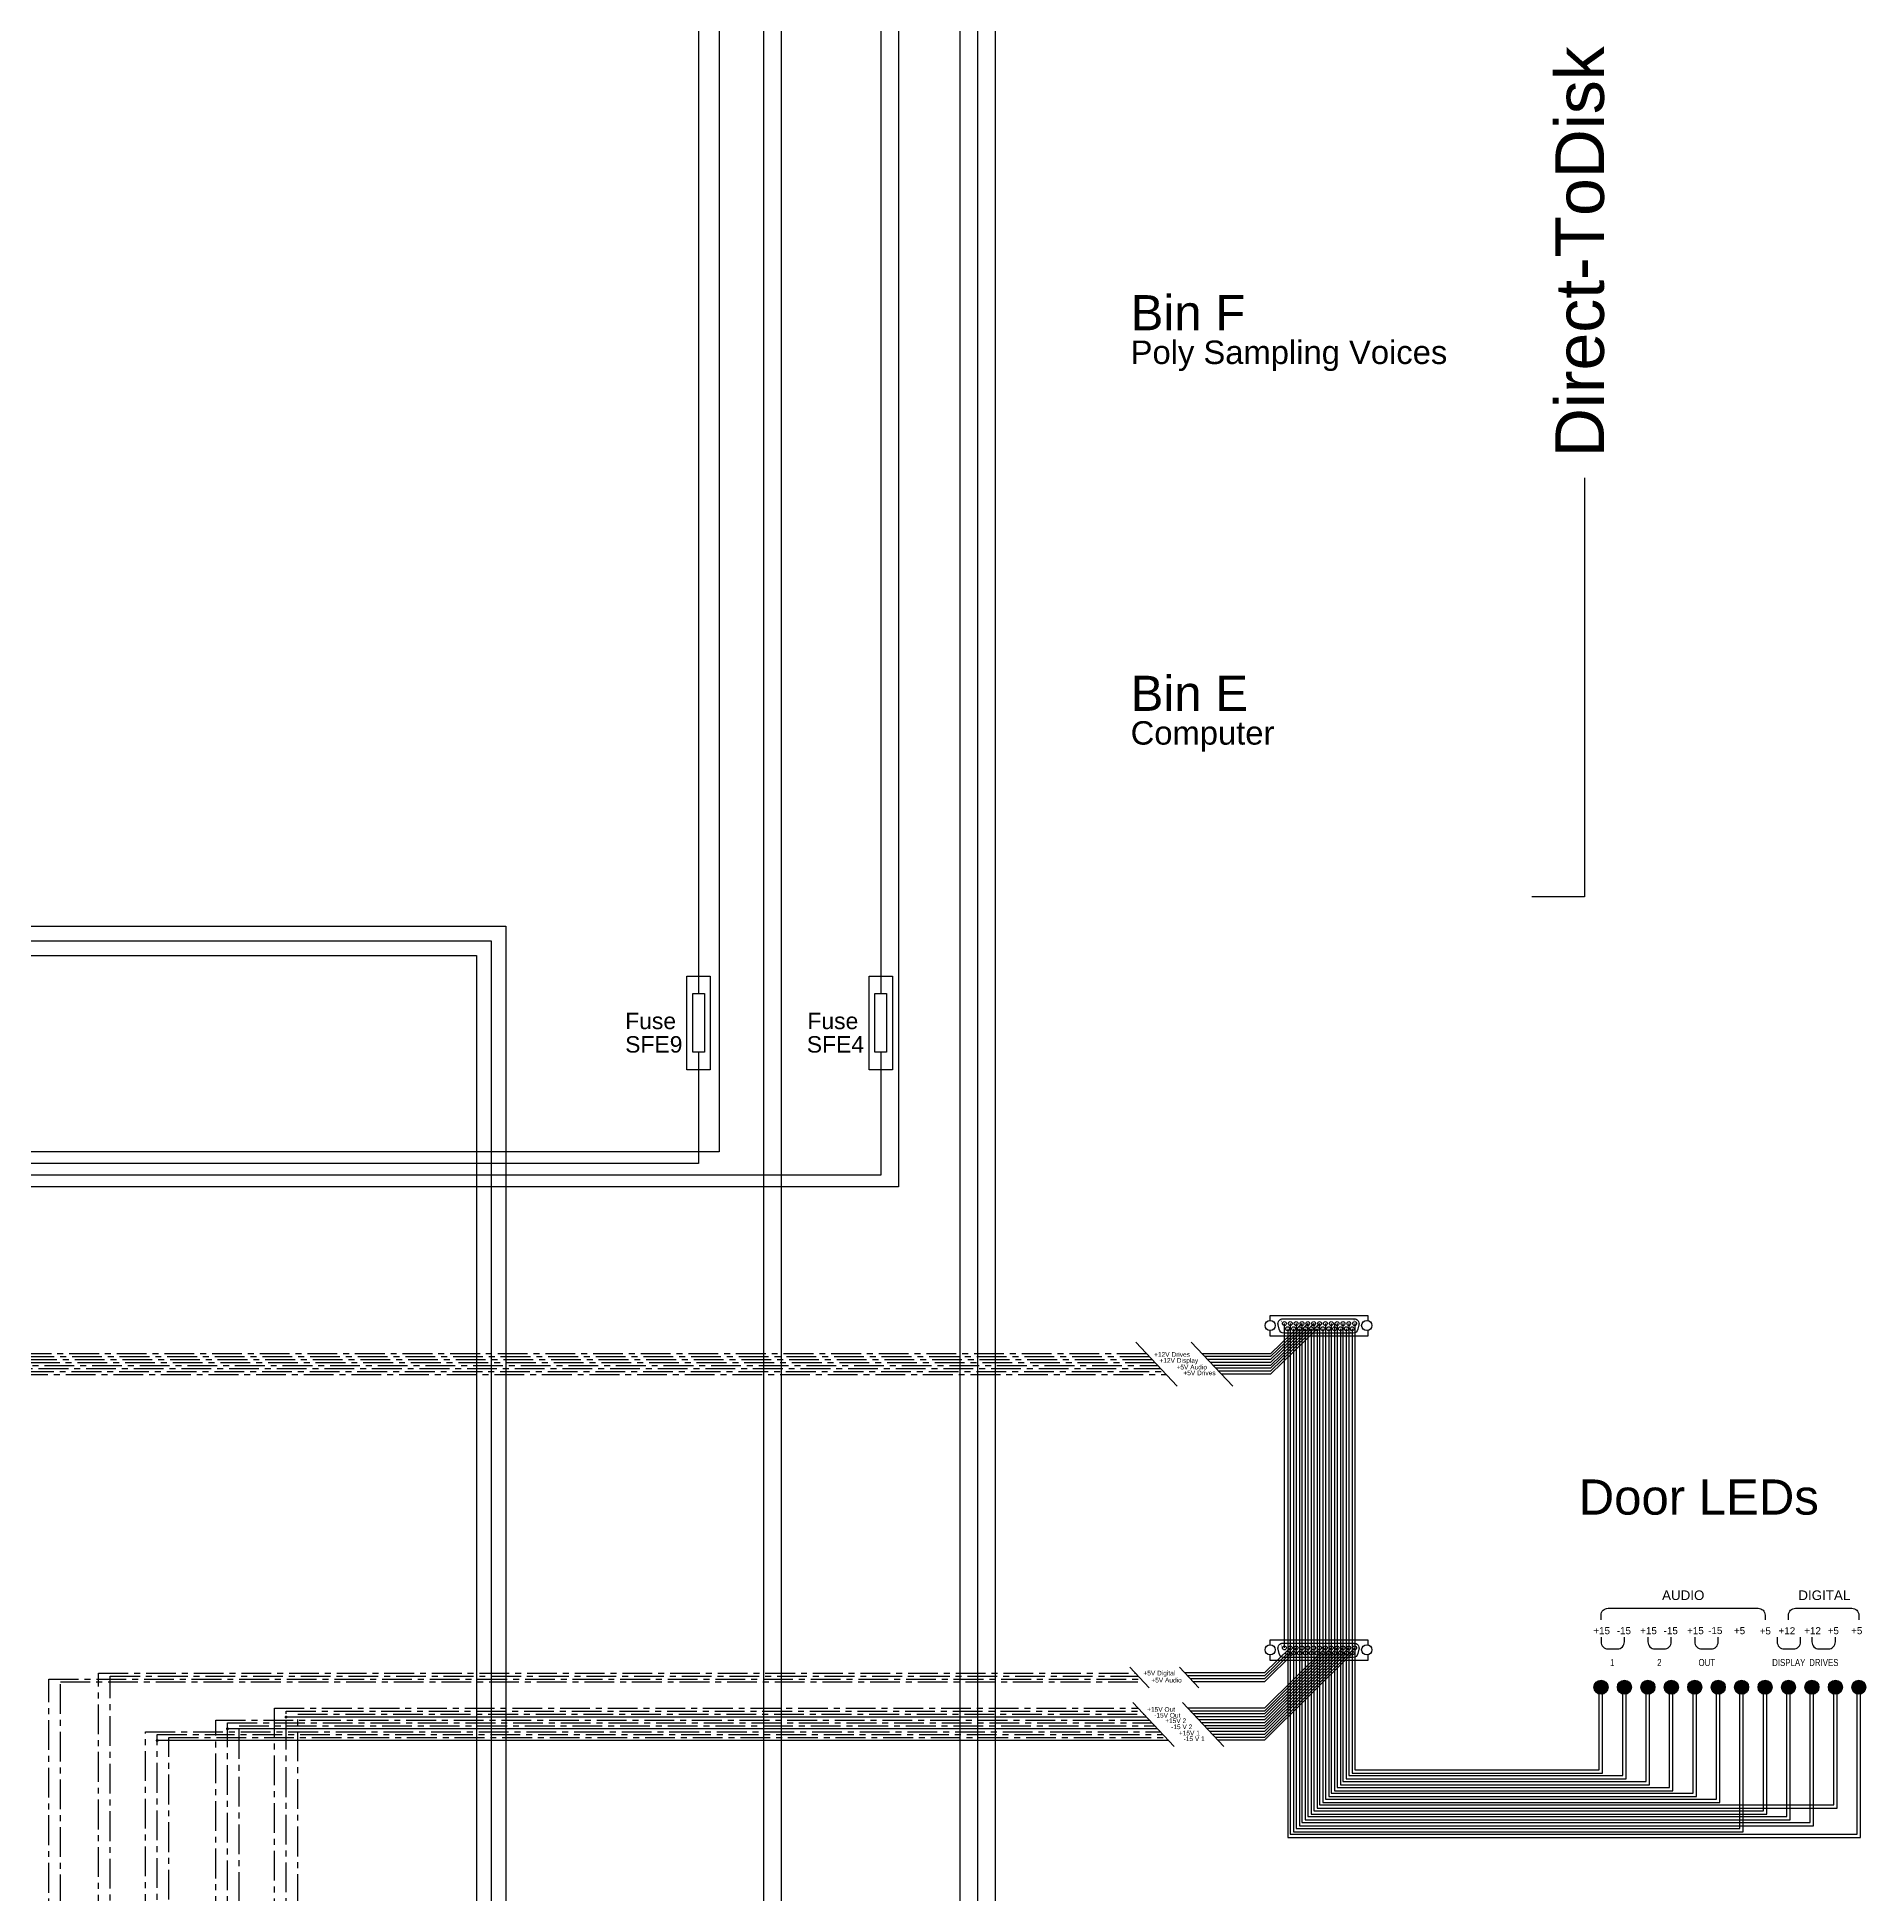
# Model space of a CAD drawing. Header units: millimetres. Extents: x 270 to 4076, y 855 to 4770.
# Drawn here: x 2695 to 3475, y 2423 to 3215 of the extents above; entities that cross this region are included whole.
import ezdxf

# ---------------------------------------------------------------- set-up
doc = ezdxf.new("R2010")
doc.units = ezdxf.units.MM
doc.header["$LTSCALE"] = 0.4
doc.linetypes.add('ACHSEN', pattern=[50.8, 31.75, -6.35, 6.35, -6.35])
doc.layers.add('EG_S____ZEICHNEN', color=7, linetype='Continuous')
doc.styles.get("Standard").update_dxf_attribs({"font": 'ARIALUNI.ttf'})

# ---------------------------------------------------------------- blocks, each defined once
blk = doc.blocks.new('LED-rot')
h = blk.add_hatch(color=256)
h.dxf.hatch_style = 1
h.paths.add_polyline_path([(-3, 0, 1), (3, 0, 1)])
h.paths.add_polyline_path([(2, 0, -1), (-2, 0, -1)], flags=16)
h = blk.add_hatch(color=1)
h.dxf.hatch_style = 1
h.paths.add_polyline_path([(-2, 0, 1), (2, 0, 1)])
for radius in [3, 2]:
    blk.add_circle((0, 0), radius)
blk = doc.blocks.new('Stecker-25-pol')
for points in [[(-0.1, 7.03), (-0.1, 9.08), (41.55, 9.08), (41.55, 6.98)], [(41.55, 2.72), (41.55, 0.35), (-0.1, 0.35), (-0.1, 2.68)]]:
    blk.add_lwpolyline(points)
blk.add_lwpolyline([(5.29, 7.71), (35.72, 7.71, -0.482196), (37.76, 5.13), (37.33, 3.26, -0.34935), (35.28, 1.63), (5.72, 1.63, -0.34935), (3.68, 3.26), (3.24, 5.13, -0.482196)], format="xyb", close=True)
for centre in [(-0.1, 4.85), (41.1, 4.85)]:
    blk.add_circle(centre, 2.18)
at = {"color": 7}
for centre in [(5.95, 5.69), (7.37, 3.49), (8.45, 5.69), (9.87, 3.49), (10.95, 5.69), (12.37, 3.49), (13.45, 5.69), (14.87, 3.49), (15.95, 5.69), (17.37, 3.49), (18.45, 5.69), (19.87, 3.49), (20.95, 5.69), (22.37, 3.49), (23.45, 5.69), (24.87, 3.49), (25.95, 5.69), (27.37, 3.49), (28.45, 5.69), (29.87, 3.49), (30.95, 5.69), (32.37, 3.49), (33.45, 5.69), (34.87, 3.49), (35.95, 5.69)]:
    blk.add_circle(centre, 0.834, dxfattribs=at)
for s, p in [('1', (4.45, 6.42)), ('25', (33.39, 2)), ('13', (35.01, 6.73))]:
    blk.add_text(s, height=0.599, dxfattribs=at).set_placement(p)

msp = doc.modelspace()

# ---------------------------------------------------------------- linework, layer by layer
msp.add_lwpolyline([(3355.2, 3027.33), (3355.2, 2848.55), (3332.7, 2848.55)])
for points in [[(3362.24, 2539.92), (3362.24, 2541.92, -0.414214), (3365.24, 2544.92), (3429.24, 2544.92, -0.414214), (3432.24, 2541.92), (3432.24, 2539.92)], [(3442.24, 2539.92), (3442.24, 2541.92, -0.414214), (3445.24, 2544.92), (3469.24, 2544.92, -0.414214), (3472.24, 2541.92), (3472.24, 2539.92)], [(3362.24, 2532.54), (3362.24, 2530.54, 0.414214), (3365.24, 2527.54), (3369.24, 2527.54, 0.414214), (3372.24, 2530.54), (3372.24, 2532.54)], [(3382.24, 2532.54), (3382.24, 2530.54, 0.414214), (3385.24, 2527.54), (3389.24, 2527.54, 0.414214), (3392.24, 2530.54), (3392.24, 2532.54)], [(3402.24, 2532.54), (3402.24, 2530.54, 0.414214), (3405.24, 2527.54), (3409.24, 2527.54, 0.414214), (3412.24, 2530.54), (3412.24, 2532.54)], [(3437.39, 2532.54), (3437.39, 2530.54, 0.414214), (3440.39, 2527.54), (3444.39, 2527.54, 0.414214), (3447.39, 2530.54), (3447.39, 2532.54)], [(3452.24, 2532.54), (3452.24, 2530.54, 0.414214), (3455.24, 2527.54), (3459.24, 2527.54, 0.414214), (3462.24, 2530.54), (3462.24, 2532.54)]]:
    msp.add_lwpolyline(points, format="xyb")
at = {"layer": 'EG_S____ZEICHNEN', "color": 1}
msp.add_line((3227.15, 2527.98), (3227.15, 2666.36), dxfattribs=at)
at = {"layer": 'EG_S____ZEICHNEN'}
for p, q in [((3163.7, 2658.45), (3181.41, 2639.7)), ((3187.38, 2658.45), (3205.09, 2639.7)), ((3161.2, 2519.7), (3169.47, 2510.95)), ((3182.38, 2519.7), (3190.65, 2510.95)), ((3162.45, 2504.7), (3180.16, 2485.95)), ((3183.63, 2504.7), (3201.34, 2485.95))]:
    msp.add_line(p, q, dxfattribs=at)
at = {"layer": 'EG_S____ZEICHNEN', "color": 30}
for points in [[(3079.95, 3764.7), (3103.7, 3764.7), (3103.7, 1730.95), (2486.2, 1730.95), (2486.83, 1624.7), (2379.95, 1624.7), (2372.45, 1632.2)], [(2686.2, 3714.7), (2686.2, 3578.45), (3004.95, 3578.45), (3004.95, 1504.7), (2164.95, 1504.7), (2164.33, 1699.7), (2245.58, 1699.7), (2254.95, 1694.7)], [(2243.7, 3008.45), (2142.45, 3008.45), (2142.45, 2823.45), (2882.45, 2823.45), (2882.45, 1533.45), (2188.7, 1533.45), (2188.7, 1697.2), (2251.2, 1697.2)]]:
    msp.add_lwpolyline(points, dxfattribs=at)
at = {"layer": 'EG_S____ZEICHNEN', "color": 1}
for points in [[(3072.45, 3764.7), (3054.95, 3764.7), (3054.95, 2807.2)], [(2701.2, 3714.7), (2701.2, 3602.2), (2977.21, 3602.2), (2977.21, 2807.2)], [(2977.21, 2782.2), (2977.21, 2734.7), (2189.95, 2734.7), (2189.95, 2734.7), (2189.95, 2670.95), (2186.2, 2659.7)], [(3054.95, 2782.2), (3054.95, 2729.7), (2193.7, 2729.7), (2193.7, 2729.7), (2193.7, 2667.2), (2186.2, 2659.7)]]:
    msp.add_lwpolyline(points, dxfattribs=at)
at = {"layer": 'EG_S____ZEICHNEN'}
for points in [[(3072.45, 3757.2), (3062.45, 3757.2), (3062.45, 2724.7), (2199.95, 2724.7), (2199.95, 2724.7), (2199.95, 2669.7), (2196.2, 2659.7)], [(3079.95, 3757.2), (3096.2, 3757.2), (3096.2, 1724.7), (2492.14, 1724.7), (2492.77, 1609.7), (2379.95, 1609.7), (2372.45, 1617.2)], [(2693.7, 3714.7), (2693.7, 3585.95), (3012.45, 3585.95), (3012.45, 1498.45), (2158.7, 1498.45), (2158.7, 1717.2), (2246.2, 1717.2), (2254.95, 1709.7)], [(2708.7, 3714.7), (2708.7, 3609.7), (2985.96, 3609.7), (2985.96, 2739.7), (2203.7, 2739.7), (2203.7, 2739.7), (2203.7, 2667.2), (2196.2, 2659.7)], [(2243.7, 3004.7), (2148.7, 3004.7), (2148.7, 2829.7), (2888.7, 2829.7), (2888.7, 1527.2), (2182.45, 1527.2), (2182.45, 1713.45), (2249.95, 1713.45)], [(3234.65, 2666.39), (3221.2, 2653.54), (3192.02, 2653.54)], [(3233.58, 2664.18), (3221.2, 2652.29), (3193.2, 2652.29)], [(3237.15, 2666.36), (3221.2, 2651.04), (3194.38, 2651.04)], [(3236.08, 2664.18), (3221.2, 2649.79), (3195.56, 2649.79)], [(3239.65, 2666.36), (3221.2, 2648.54), (3196.74, 2648.54)], [(3238.58, 2664.18), (3221.2, 2647.29), (3197.93, 2647.29)], [(3242.15, 2666.36), (3221.2, 2646.04), (3199.11, 2646.04)], [(3241.08, 2664.18), (3221.2, 2644.79), (3200.29, 2644.79)], [(3228.58, 2664.18), (3228.58, 2447.04), (3472.94, 2447.04), (3472.94, 2508.62)], [(3229.65, 2666.36), (3229.65, 2448.47), (3471.52, 2448.47), (3471.52, 2508.62)], [(3231.08, 2664.18), (3231.08, 2449.54), (3422.94, 2449.54), (3422.94, 2508.62)], [(3232.15, 2666.36), (3232.15, 2450.97), (3421.52, 2450.97), (3421.52, 2508.62)], [(3233.58, 2664.18), (3233.58, 2452.04), (3452.94, 2452.04), (3452.94, 2508.62)], [(3234.65, 2666.36), (3234.65, 2453.47), (3451.52, 2453.47), (3451.52, 2508.62)], [(3236.08, 2664.18), (3236.08, 2454.54), (3442.94, 2454.54), (3442.94, 2508.62)], [(3237.15, 2666.36), (3237.15, 2455.97), (3441.52, 2455.97), (3441.52, 2508.62)], [(3238.58, 2664.18), (3238.58, 2457.04), (3432.94, 2457.04), (3432.94, 2508.62)], [(3239.65, 2666.36), (3239.65, 2458.47), (3431.52, 2458.47), (3431.52, 2508.62)], [(3241.08, 2664.18), (3241.08, 2459.54), (3462.94, 2459.54), (3462.94, 2508.62)], [(3242.15, 2666.36), (3242.15, 2460.97), (3461.52, 2460.97), (3461.52, 2508.62)], [(3243.58, 2664.18), (3243.58, 2462.04), (3412.94, 2462.04), (3412.94, 2508.62)], [(3244.65, 2666.36), (3244.65, 2463.47), (3411.52, 2463.47), (3411.52, 2508.62)], [(3246.08, 2664.18), (3246.08, 2464.54), (3402.94, 2464.54), (3402.94, 2508.62)], [(3247.15, 2666.36), (3247.15, 2465.97), (3401.52, 2465.97), (3401.52, 2508.62)], [(3248.58, 2666.36), (3248.58, 2467.04), (3392.94, 2467.04), (3392.94, 2508.62)], [(3249.65, 2666.36), (3249.65, 2468.47), (3391.52, 2468.47), (3391.52, 2508.62)], [(3251.08, 2664.18), (3251.08, 2469.54), (3382.94, 2469.54), (3382.94, 2508.62)], [(3252.15, 2666.36), (3252.15, 2470.97), (3381.52, 2470.97), (3381.52, 2508.62)], [(3253.58, 2664.18), (3253.58, 2472.04), (3372.94, 2472.04), (3372.94, 2508.62)], [(3254.65, 2666.36), (3254.65, 2473.47), (3371.52, 2473.47), (3371.52, 2508.62)], [(3256.08, 2664.18), (3256.08, 2474.54), (3362.89, 2474.54), (3362.89, 2508.62)], [(3257.15, 2666.36), (3257.15, 2475.97), (3361.46, 2475.97), (3361.46, 2508.62)], [(3229.65, 2527.98), (3218.7, 2517.29), (3184.66, 2517.29)], [(3228.58, 2525.77), (3218.7, 2516.04), (3185.84, 2516.04)], [(3244.65, 2527.98), (3218.7, 2502.29), (3185.91, 2502.29)], [(3232.15, 2527.98), (3218.7, 2514.79), (3187.02, 2514.79)], [(3243.58, 2525.77), (3218.7, 2501.04), (3187.09, 2501.04)], [(3231.08, 2525.77), (3218.7, 2513.54), (3188.2, 2513.54)], [(3247.15, 2527.98), (3218.7, 2499.79), (3188.27, 2499.79)], [(3246.08, 2525.77), (3218.7, 2498.54), (3189.45, 2498.54)], [(3249.65, 2527.98), (3218.7, 2497.29), (3190.63, 2497.29)], [(3248.58, 2525.77), (3218.7, 2496.04), (3191.81, 2496.04)], [(3252.15, 2527.98), (3218.7, 2494.79), (3192.99, 2494.79)], [(3251.08, 2525.77), (3218.7, 2493.54), (3194.18, 2493.54)], [(3254.65, 2527.98), (3218.7, 2492.29), (3195.36, 2492.29)], [(3253.58, 2525.77), (3218.7, 2491.04), (3196.54, 2491.04)], [(3257.15, 2527.98), (3218.7, 2489.79), (3197.72, 2489.79)], [(3256.08, 2525.77), (3218.7, 2488.54), (3198.9, 2488.54)], [(3168.36, 2498.45), (2801.2, 2498.45)], [(3173.08, 2493.45), (2776.2, 2493.45)], [(3177.8, 2488.45), (2746.2, 2488.45)]]:
    msp.add_lwpolyline(points, dxfattribs=at)
at = {"layer": 'EG_S____ZEICHNEN', "color": 6}
for points in [[(3079.95, 3749.7), (3088.7, 3749.7), (3088.7, 1718.45), (2498.39, 1718.45), (2499.02, 1594.7), (2379.95, 1594.7), (2372.45, 1602.2)], [(2243.7, 3000.95), (2154.95, 3000.95), (2154.95, 2835.95), (2894.95, 2835.95), (2894.95, 1520.95), (2176.2, 1520.95), (2176.2, 1728.45), (2251.2, 1728.45), (2254.95, 1724.7)]]:
    msp.add_lwpolyline(points, dxfattribs=at)
at = {"layer": 'EG_S____ZEICHNEN'}
for points in [[(2972.21, 2814.7), (2982.21, 2814.7), (2982.21, 2774.7), (2972.21, 2774.7)], [(3049.95, 2814.7), (3059.95, 2814.7), (3059.95, 2774.7), (3049.95, 2774.7)], [(2974.71, 2807.2), (2979.71, 2807.2), (2979.71, 2782.2), (2974.71, 2782.2)], [(3052.45, 2807.2), (3057.45, 2807.2), (3057.45, 2782.2), (3052.45, 2782.2)]]:
    msp.add_lwpolyline(points, close=True, dxfattribs=at)
at = {"layer": 'EG_S____ZEICHNEN', "color": 1, "linetype": 'ACHSEN'}
for points in [[(2186.2, 2659.7), (2206.2, 2709.7), (2576.2, 2709.7), (2576.2, 2648.45), (3173.15, 2648.45)], [(2186.2, 2660.95), (2207.45, 2700.95), (2567.45, 2700.95), (2567.45, 2645.95), (3175.51, 2645.95)], [(1966.2, 1724.7), (1974.95, 1733.45), (1974.95, 1840.95), (2721.2, 1840.95), (2721.2, 2517.2), (3163.57, 2517.2)], [(2447.45, 2353.45), (2447.45, 2260.95), (2699.95, 2260.95), (2699.95, 2514.7), (3165.93, 2514.7)]]:
    msp.add_lwpolyline(points, dxfattribs=at)
at = {"layer": 'EG_S____ZEICHNEN', "linetype": 'ACHSEN'}
for points in [[(2196.2, 2659.7), (2219.95, 2707.2), (2573.7, 2707.2), (2573.7, 2647.2), (3174.33, 2647.2)], [(2196.2, 2659.7), (2219.95, 2698.45), (2564.95, 2698.45), (2564.95, 2644.7), (3176.69, 2644.7)], [(3169.61, 2652.2), (2554.95, 2652.2), (2554.95, 2689.7), (2371.2, 2689.7)], [(3171.97, 2649.7), (2557.45, 2649.7), (2557.45, 2424.7), (2481.2, 2424.7)], [(2026.2, 1724.7), (2034.95, 1733.45), (2034.95, 1835.95), (2726.2, 1835.95), (2726.2, 2515.95), (3164.75, 2515.95)], [(2447.45, 2170.95), (2447.45, 2255.95), (2704.95, 2255.95), (2704.95, 2513.45), (3167.11, 2513.45)], [(2374.95, 1527.2), (2378.7, 1529.7), (2432.45, 1529.7), (2432.45, 1773.45), (2801.2, 1773.45), (2801.2, 2500.95), (3166, 2500.95)], [(2254.95, 1709.7), (2249.95, 1704.7), (2224.95, 1704.7), (2224.95, 1815.95), (2746.2, 1815.95), (2746.2, 1815.95), (2746.2, 2490.95), (3175.44, 2490.95)], [(2372.45, 1617.2), (2376.2, 1613.45), (2404.95, 1613.45), (2404.95, 1794.7), (2776.2, 1794.7), (2776.2, 2495.95), (3170.72, 2495.95)]]:
    msp.add_lwpolyline(points, dxfattribs=at)
at = {"layer": 'EG_S____ZEICHNEN', "color": 2, "linetype": 'ACHSEN'}
for points in [[(3168.43, 2653.45), (2557.45, 2653.45), (2557.45, 2692.2), (2361.2, 2692.2)], [(3170.79, 2650.95), (2554.95, 2650.95), (2554.95, 2427.2), (2481.2, 2427.2)]]:
    msp.add_lwpolyline(points, dxfattribs=at)
at = {"layer": 'EG_S____ZEICHNEN', "color": 30, "linetype": 'ACHSEN'}
for points in [[(2374.95, 1533.45), (2378.7, 1535.95), (2427.45, 1535.95), (2427.45, 1778.45), (2796.2, 1778.45), (2796.2, 2502.2), (3164.82, 2502.2)], [(2254.95, 1694.7), (2251.2, 1690.95), (2219.95, 1690.95), (2219.95, 1820.95), (2741.2, 1820.95), (2741.2, 1820.95), (2741.2, 2492.2), (3174.26, 2492.2)], [(2372.45, 1632.2), (2376.2, 1628.45), (2399.95, 1628.45), (2399.95, 1799.7), (2771.2, 1799.7), (2771.2, 2497.2), (3169.54, 2497.2)]]:
    msp.add_lwpolyline(points, dxfattribs=at)
at = {"layer": 'EG_S____ZEICHNEN', "color": 6, "linetype": 'ACHSEN'}
for points in [[(2374.95, 1520.95), (2378.7, 1523.45), (2437.45, 1523.45), (2437.45, 1768.45), (2806.2, 1768.45), (2806.2, 2499.7), (3167.18, 2499.7)], [(2254.95, 1724.7), (2251.2, 1720.95), (2229.95, 1720.95), (2229.95, 1810.95), (2751.2, 1810.95), (2751.2, 1810.95), (2751.2, 2489.7), (3176.62, 2489.7)], [(2372.45, 1602.2), (2376.2, 1598.45), (2409.95, 1598.45), (2409.95, 1789.7), (2781.2, 1789.7), (2781.2, 2494.7), (3171.9, 2494.7)]]:
    msp.add_lwpolyline(points, dxfattribs=at)
at = {"layer": 'EG_S____ZEICHNEN', "const_width": 0.625}
for points in [[(2800.89, 2498.45, 1), (2801.52, 2498.45, 1)], [(2775.89, 2493.45, 1), (2776.52, 2493.45, 1)], [(2745.89, 2488.45, 1), (2746.52, 2488.45, 1)]]:
    msp.add_lwpolyline(points, format="xyb", close=True, dxfattribs=at)

# ---------------------------------------------------------------- block references
for p in [(3362.24, 2511.2), (3372.24, 2511.2), (3382.24, 2511.2), (3392.24, 2511.2), (3402.24, 2511.2), (3412.24, 2511.2), (3422.24, 2511.2), (3432.24, 2511.2), (3442.24, 2511.2), (3452.24, 2511.2), (3462.24, 2511.2), (3472.24, 2511.2)]:
    msp.add_blockref('LED-rot', p)
at = {"layer": 'EG_S____ZEICHNEN'}
for p in [(3221.2, 2660.7), (3221.2, 2522.29)]:
    msp.add_blockref('Stecker-25-pol', p, dxfattribs=at)

# ---------------------------------------------------------------- texts
msp.add_text('Direct-ToDisk', height=20.7256, rotation=90).set_placement((3363.5, 3036.15))
for s, height, p in [('Bin F', 15, (3161.56, 3090.28)), ('Poly Sampling Voices', 10, (3161.56, 3075.89)), ('Bin E', 15, (3161.56, 2927.85)), ('Computer', 10, (3161.56, 2913.46)), ('Fuse', 7, (2945.88, 2792.04)), ('Fuse', 7, (3023.62, 2792.04)), ('SFE9', 7, (2945.88, 2782.04)), ('SFE4', 7, (3023.38, 2782.04)), ('+12V Drives', 2, (3171.58, 2652.22)), ('+12V Display', 2, (3173.85, 2649.65)), ('+5V Audio', 2, (3181.14, 2646.81)), ('+5V Drives', 2, (3184.07, 2644.34)), ('Door LEDs', 15, (3352.72, 2584.86)), ('AUDIO', 4.08, (3388.3, 2548.42)), ('DIGITAL', 4.08, (3446.44, 2548.42)), ('+15', 3, (3358.97, 2533.83)), ('-15', 3, (3368.97, 2533.83)), ('+15', 3, (3378.97, 2533.83)), ('-15', 3, (3388.97, 2533.83)), ('+15', 3, (3398.97, 2533.83)), ('-15', 3, (3407.97, 2533.87)), ('+5', 3, (3418.97, 2533.83)), ('+5', 3, (3429.95, 2533.73)), ('+12', 3, (3437.99, 2533.8)), ('+12', 3, (3448.97, 2533.83)), ('+5', 3, (3458.97, 2533.83)), ('+5', 3, (3468.97, 2533.83)), ('+5V Digital', 2, (3167, 2516.23)), ('+5V Audio', 2, (3170.39, 2513.22)), ('+15V Out', 2, (3168.61, 2500.73)), ('-15V Out', 2, (3171.61, 2498.21)), ('+15V 2', 2, (3176.31, 2495.89)), ('-15 V 2', 2, (3178.86, 2493.3)), ('+15V 1', 2, (3182.15, 2490.63)), ('-15 V 1', 2, (3184.14, 2488.21))]:
    msp.add_text(s, height=height).set_placement(p)
at = {"width": 0.8}
for s, p in [('1', (3366.14, 2520.23)), ('2', (3386.21, 2520.23)), ('OUT', (3403.84, 2520.23)), ('DISPLAY', (3435.28, 2520.23)), ('DRIVES', (3451.08, 2520.23))]:
    msp.add_text(s, height=3, dxfattribs=at).set_placement(p)

doc.saveas('drawing.dxf')
